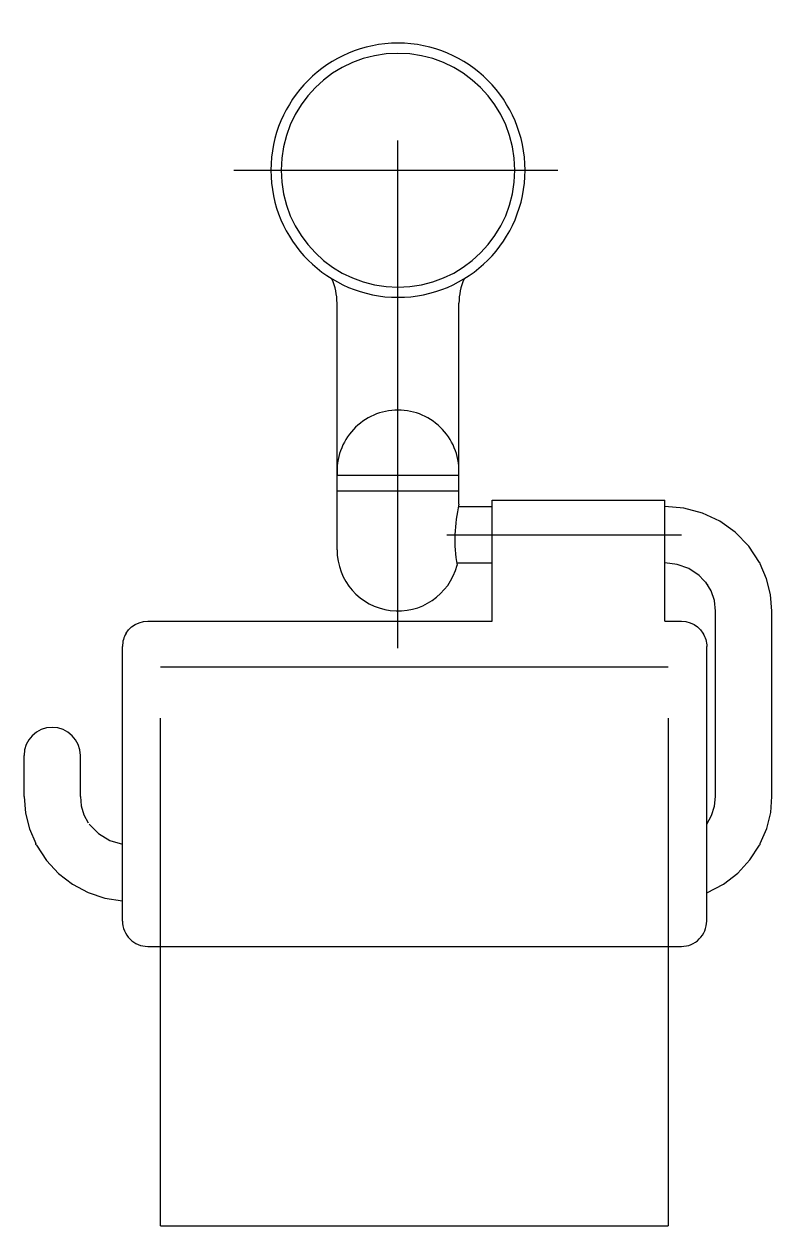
# Model space of a CAD drawing. Extents: x -0.947 to -0.8, y 531.624 to 531.861.
import ezdxf

# ---------------------------------------------------------------- set-up
doc = ezdxf.new("R2010")
doc.units = 0
doc.header["$LTSCALE"] = 0.2
doc.header["$MEASUREMENT"] = 0
for name, pattern in [('AXES', [0.54, 0.3, -0.08, 0.08, -0.08]), ('CACHE', [0.24, 0.12, -0.12]), ('CONTINU', [0])]:
    doc.linetypes.add(name, pattern=pattern)
doc.layers.get('0').update_dxf_attribs({"linetype": 'CONTINUOUS'})
doc.layers.add('DECA_EIXOS', color=5, linetype='AXES')

msp = doc.modelspace()

# ---------------------------------------------------------------- linework, layer by layer
at = {"linetype": 'CONTINU'}
for points in [[(-0.87352, 531.85704, 1), (-0.87352, 531.80697)], [(-0.87352, 531.80697, 1), (-0.87352, 531.85704)], [(-0.87352, 531.85503, 1), (-0.87352, 531.80897)], [(-0.87352, 531.80897, 1), (-0.87352, 531.85503)], [(-0.88553, 531.80581, 0.1033), (-0.88654, 531.81062)], [(-0.8605, 531.81062, 0.1033), (-0.8615, 531.80581)], [(-0.87352, 531.78476, 0.434289), (-0.8855, 531.77192)], [(-0.86154, 531.77192, 0.43429), (-0.87352, 531.78476)], [(-0.8615, 531.76622, 0.101932), (-0.86188, 531.7542)], [(-0.88553, 531.75721, 0.881016), (-0.86188, 531.7542)], [(-0.80213, 531.75444, 0.267953), (-0.80228, 531.75471)], [(-0.92708, 531.7408, 0.13869), (-0.92782, 531.73818)], [(-0.81342, 531.7408, -0.138689), (-0.81268, 531.73818)], [(-0.9361, 531.71669, 0.999992), (-0.94721, 531.71669)], [(-0.94476, 531.69907, -0.266892), (-0.94491, 531.69935)], [(-0.80228, 531.69907, 0.266879), (-0.80213, 531.69935)], [(-0.92782, 531.68411, 0.414228), (-0.92282, 531.6791)], [(-0.81768, 531.6791, 0.414365), (-0.81268, 531.68411)]]:
    msp.add_lwpolyline(points, format="xyb", dxfattribs=at)
for points in [[(-0.88553, 531.76882), (-0.88553, 531.80581)], [(-0.8615, 531.76882), (-0.8615, 531.80581)], [(-0.8855, 531.77192), (-0.86154, 531.77192)], [(-0.88553, 531.75721), (-0.88553, 531.76882)], [(-0.88553, 531.76882), (-0.8615, 531.76882)], [(-0.8615, 531.76622), (-0.8615, 531.76882)], [(-0.86161, 531.76577), (-0.85499, 531.76577)], [(-0.85499, 531.76698), (-0.82095, 531.76698)], [(-0.85499, 531.74319), (-0.85499, 531.76698)], [(-0.82095, 531.74319), (-0.82095, 531.76698)], [(-0.80228, 531.75471), (-0.8044, 531.75795), (-0.80705, 531.76068), (-0.81013, 531.76286), (-0.81353, 531.76446), (-0.81717, 531.76543), (-0.82095, 531.76577)], [(-0.86196, 531.75465), (-0.85499, 531.75465)], [(-0.81247, 531.75031), (-0.81416, 531.75217), (-0.81621, 531.75353), (-0.81851, 531.75437), (-0.82095, 531.75466)], [(-0.79982, 531.74517), (-0.80009, 531.74842), (-0.80088, 531.75153), (-0.80213, 531.75444)], [(-0.81094, 531.74517), (-0.81117, 531.74723), (-0.81182, 531.74914), (-0.81285, 531.75086)], [(-0.81094, 531.70861), (-0.81094, 531.74517)], [(-0.79982, 531.70861), (-0.79982, 531.74517)], [(-0.92708, 531.7408), (-0.9266, 531.74146), (-0.92601, 531.74204), (-0.92532, 531.74251), (-0.92453, 531.74288), (-0.92369, 531.74311), (-0.92282, 531.74319)], [(-0.92282, 531.74319), (-0.85499, 531.74319)], [(-0.82095, 531.74319), (-0.81768, 531.74319)], [(-0.81768, 531.74319), (-0.81681, 531.74311), (-0.81596, 531.74288), (-0.81518, 531.74251), (-0.81449, 531.74204), (-0.8139, 531.74146), (-0.81342, 531.7408)], [(-0.92782, 531.68411), (-0.92782, 531.73818)], [(-0.81268, 531.68411), (-0.81268, 531.73818)], [(-0.94721, 531.70861), (-0.94721, 531.71669)], [(-0.9361, 531.70861), (-0.9361, 531.71669)], [(-0.94721, 531.70861), (-0.94694, 531.70536), (-0.94616, 531.70225), (-0.94491, 531.69935)], [(-0.9361, 531.70861), (-0.93592, 531.70678), (-0.9354, 531.70505), (-0.93457, 531.70348)], [(-0.81268, 531.70319), (-0.81171, 531.7049), (-0.81113, 531.70673), (-0.81094, 531.70861)], [(-0.80213, 531.69935), (-0.80084, 531.70236), (-0.80008, 531.70547), (-0.79982, 531.70861)], [(-0.93437, 531.70321), (-0.93252, 531.70132), (-0.93029, 531.7), (-0.92782, 531.69927)], [(-0.94476, 531.69907), (-0.94281, 531.69606), (-0.94041, 531.69349), (-0.93764, 531.69137), (-0.93457, 531.68975), (-0.93127, 531.68864), (-0.92782, 531.68808)], [(-0.81268, 531.68966), (-0.8094, 531.69137), (-0.80654, 531.69356), (-0.80416, 531.69615), (-0.80228, 531.69907)], [(-0.92282, 531.6791), (-0.81768, 531.6791)]]:
    msp.add_lwpolyline(points, dxfattribs=at)
at = {"linetype": 'CACHE'}
for points in [[(-0.92031, 531.62404), (-0.92031, 531.73418)], [(-0.92031, 531.73418), (-0.82019, 531.73418)], [(-0.82019, 531.62404), (-0.82019, 531.73418)], [(-0.92031, 531.62404), (-0.82019, 531.62404)]]:
    msp.add_lwpolyline(points, dxfattribs=at)
at = {"layer": 'DECA_EIXOS'}
for points in [[(-0.87352, 531.73788), (-0.87352, 531.86081)], [(-0.90586, 531.832), (-0.842, 531.832)], [(-0.86387, 531.76021), (-0.81765, 531.76021)]]:
    msp.add_lwpolyline(points, dxfattribs=at)

doc.saveas('drawing.dxf')
